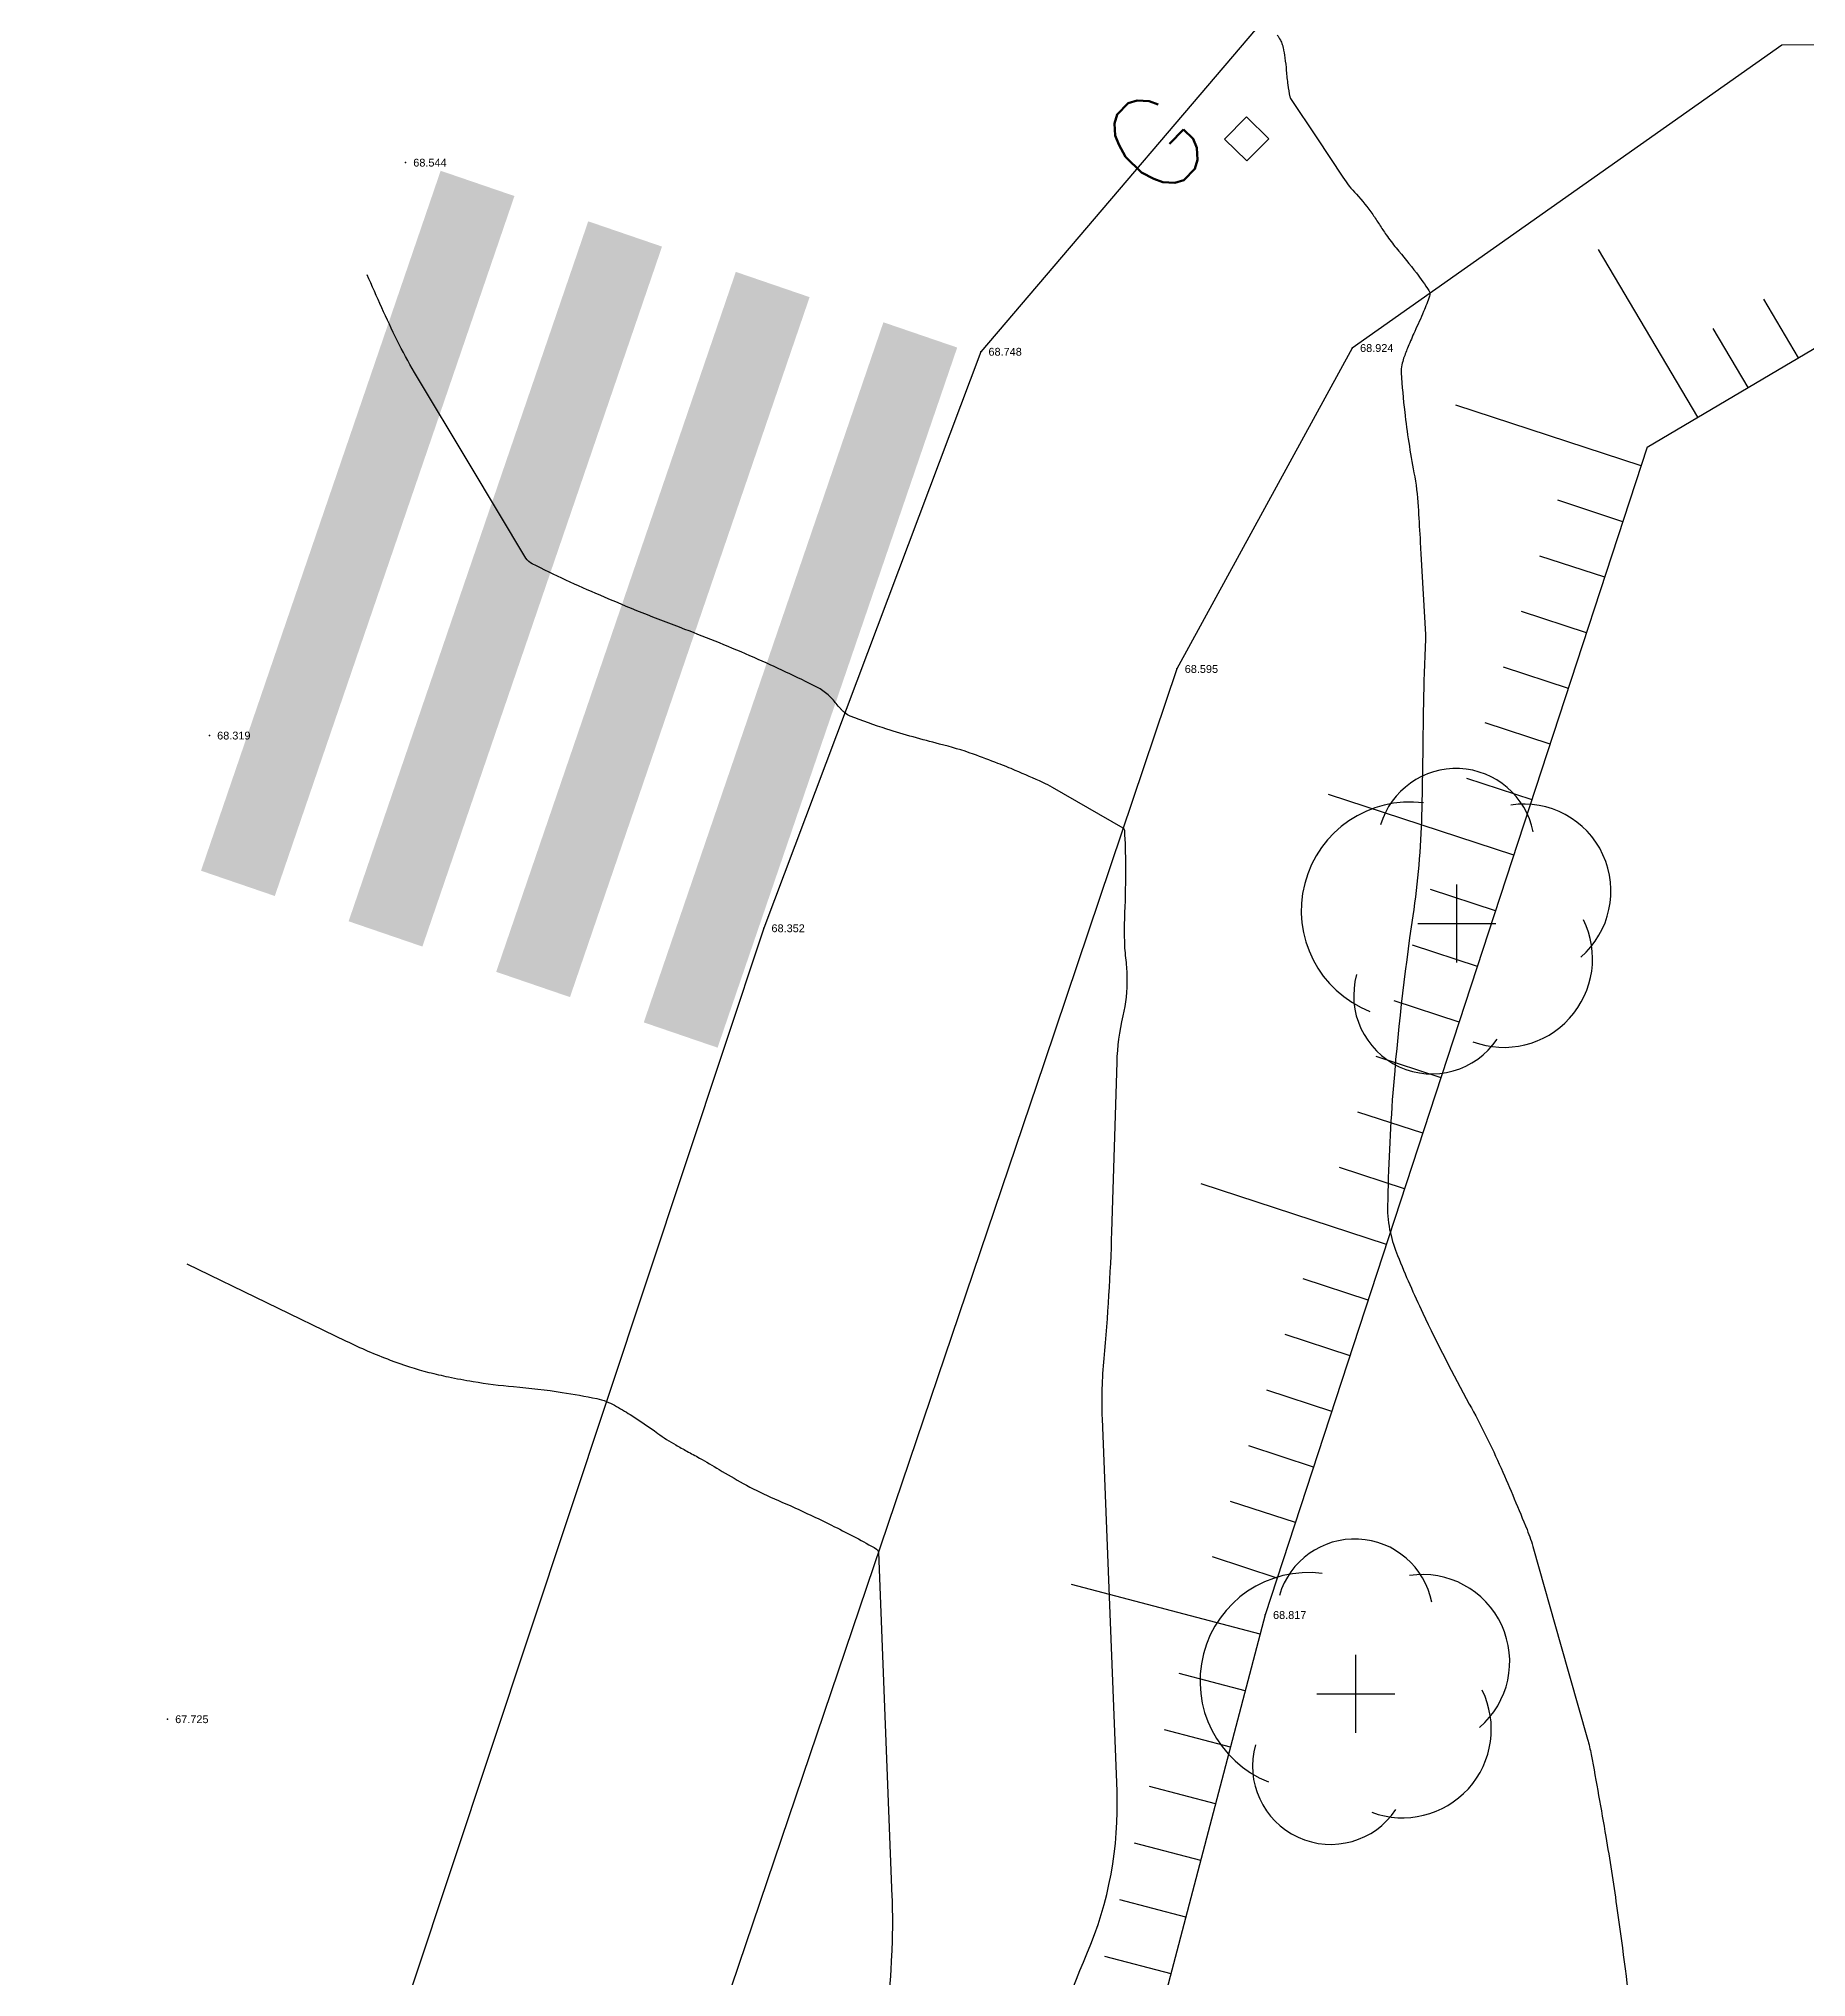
# Model space of a CAD drawing. Header units: millimetres. Extents: x -6.4 to 72.2, y -0.9 to 45.4.
# Drawn here: x 11.08 to 22.41, y 25 to 37.43 of the extents above; entities that cross this region are included whole.
import ezdxf

# ---------------------------------------------------------------- set-up
doc = ezdxf.new("R2010")
doc.units = ezdxf.units.MM
for name, color, linetype in [('1cotas_1', 83, 'Continuous'), ('1cv', 114, 'Continuous'), ('1puntos_1', 83, 'Continuous'), ('Acera', 141, 'Continuous'), ('Arbol', 82, 'Continuous'), ('Arq-Gas', 254, 'Continuous'), ('Arquetas', 254, 'Continuous'), ('Asfalto', 142, 'Continuous'), ('Lin-blancaSOM', 254, 'Continuous'), ('Talud', 253, 'Continuous'), ('Talud-cabeza', 222, 'Continuous'), ('Toponimia-arq-Gas', 141, 'Continuous')]:
    doc.layers.add(name, color=color, linetype=linetype)
doc.styles.add('ROMAND', font='romans.shx', dxfattribs={"height": 0.75})
doc.styles.get("Standard").update_dxf_attribs({"font": 'arial.ttf'})

# ---------------------------------------------------------------- blocks, each defined once
blk = doc.blocks.new('ARQ-GAS')
at = {"layer": 'Arq-Gas'}
blk.add_lwpolyline([(-0.1, -0.1), (0.1, -0.1), (0.1, 0.1), (-0.1, 0.1)], close=True, dxfattribs=at)
blk = doc.blocks.new('G')
at = {"layer": 'Arq-Gas'}
blk.add_blockref('ARQ-GAS', (0, 0), dxfattribs=at)
at = {"layer": 'Toponimia-arq-Gas', "style": 'ROMAND'}
blk.add_text('G', height=0.6, dxfattribs=at).set_placement((-0.703, 0.102))
blk = doc.blocks.new('Arbol')
at = {"layer": 'Arbol', "linetype": 'Continuous'}
for p, q in [((0, -0.25), (0, 0.25)), ((-0.25, 0), (0.25, 0))]:
    blk.add_line(p, q, dxfattribs=at)
at = {"layer": 'Arbol'}
for centre, radius, start, end in [((-0.006, 0.489), 0.504, 11.2611, 163.5272), ((-0.303, 0.083), 0.695, 82.6659, 248.4272), ((0.429, 0.207), 0.558, 310.841, 98.6131), ((0.301, -0.226), 0.568, 249.5555, 26.1047), ((-0.16, -0.462), 0.502, 164.3693, 326.1917)]:
    blk.add_arc(centre, radius, start, end, dxfattribs=at)

msp = doc.modelspace()

# ---------------------------------------------------------------- linework, layer by layer
at = {"layer": '1cv'}
for points in [[(19.02, 37.451, -0.022463), (19.04, 37.417, -0.03287), (19.052, 37.391, -0.039792), (19.058, 37.37, -0.013232), (19.069, 37.305, -0.014799), (19.078, 37.222, 0.013463), (19.088, 37.131, 0.014563), (19.101, 37.055, 0.097892), (19.105, 37.045), (19.273, 36.792), (19.441, 36.539, 0.041066), (19.527, 36.431, -0.033972), (19.632, 36.301, -0.014727), (19.675, 36.236, 0.014733), (19.718, 36.171, 0.020673), (19.783, 36.086, -0.010714), (19.912, 35.926, -0.01732), (19.992, 35.813, -0.130038), (19.998, 35.795, -0.100043), (19.996, 35.777, -0.01732), (19.958, 35.679, -0.008511), (19.901, 35.551, 0.011276), (19.859, 35.454, 0.014551), (19.83, 35.379, 0.027746), (19.819, 35.338, 0.069665), (19.815, 35.285, 0.014549), (19.837, 35.034, 0.018011), (19.896, 34.646, -0.032427), (19.923, 34.43, -0.000137), (19.935, 34.226, -0.000277), (19.94, 34.125), (19.955, 33.867), (19.97, 33.609, -0.026858), (19.97, 33.566, 0.005251), (19.961, 33.35, 0.004917), (19.954, 32.959, -0.003817), (19.945, 32.455, -0.030343), (19.889, 31.806, 0.017312), (19.761, 30.671, 0.014688), (19.727, 29.946, 0.062249), (19.745, 29.775, 0.038364), (19.791, 29.628, 0.014686), (19.953, 29.26, 0.01527), (20.251, 28.677, -0.021774), (20.455, 28.265, -0.00818), (20.621, 27.872, -0.026854), (20.663, 27.749), (20.836, 27.139), (21.009, 26.529, -0.022463), (21.032, 26.431, -0.004265), (21.126, 25.905, -0.00737), (21.195, 25.461, -0.004551), (21.29, 24.741, -0.032896)], [(17.282, 23.354, -0.062561), (17.8, 25.154, 0.111562), (17.993, 26.195), (17.946, 27.389), (17.899, 28.583, -0.03312), (17.91, 28.969, 0.015696), (17.96, 29.78), (17.977, 30.323), (17.993, 30.867, -0.049943), (18.032, 31.164, 0.061043), (18.059, 31.408, 0.026116), (18.051, 31.521, -0.023441), (18.042, 31.647, -0.015797), (18.044, 31.827, 0.009422), (18.049, 32.128, 0.017457), (18.042, 32.353, 0.250057), (18.033, 32.368), (17.806, 32.498), (17.58, 32.628, 0.022463), (17.518, 32.66, 0.007999), (17.341, 32.738, 0.008221), (17.23, 32.783, 0.005845), (17.072, 32.842, 0.024819), (16.856, 32.907, -0.015868), (16.517, 33.003, -0.014788), (16.283, 33.086, -0.091161), (16.248, 33.107, -0.01207), (16.232, 33.122, -0.014787), (16.22, 33.134, -0.01297), (16.193, 33.166, 0.014191), (16.169, 33.194, 0.013563), (16.161, 33.202, 0.005283), (16.141, 33.222, 0.072747), (16.072, 33.27, 0.013561), (15.667, 33.461, 0.01352), (15.222, 33.642, -0.011116), (14.679, 33.86, -0.015961), (14.245, 34.062, -0.141493), (14.204, 34.099), (13.847, 34.694), (13.49, 35.289, -0.022463), (13.379, 35.493, -0.011245), (13.186, 35.915)], [(12.031, 29.576), (12.541, 29.328), (13.051, 29.081, 0.022463), (13.334, 28.959, 0.026532), (13.582, 28.88, 0.012552), (13.707, 28.851, 0.010096), (13.865, 28.822, 0.019987), (14.125, 28.789, -0.016714), (14.437, 28.752, -0.013365), (14.658, 28.712, -0.046629), (14.72, 28.693, -0.028082), (14.771, 28.669, -0.013363), (14.873, 28.609, -0.019515), (15.049, 28.489, 0.030476), (15.164, 28.415, 0.004541), (15.236, 28.375, -0.004041), (15.317, 28.331, -0.006439), (15.443, 28.257, 0.005314), (15.597, 28.168, 0.026614), (15.772, 28.081, -0.011502), (16.183, 27.891, -0.017506), (16.452, 27.747, -0.256994), (16.464, 27.728), (16.507, 26.624), (16.55, 25.52, -0.022463), (16.548, 25.148, -0.011357), (16.494, 24.414, -0.011812)]]:
    msp.add_lwpolyline(points, format="xyb", dxfattribs=at)
at = {"layer": '1puntos_1'}
for p in [(13.432, 36.633, 5.07), (17.119, 35.421, 5.274), (19.501, 35.445, 5.45), (18.377, 33.388, 5.121), (12.175, 32.961, 4.845), (15.728, 31.726, 4.878), (18.943, 27.325, 5.343), (11.906, 26.657, 4.251)]:
    msp.add_point(p, dxfattribs=at)
at = {"layer": 'Acera', "flags": 128}
msp.add_lwpolyline([(54.08, 30.774), (41.977, 33.555), (34.219, 35.399), (30.62, 36.246), (25.782, 37.403), (22.254, 37.386), (19.501, 35.445), (18.377, 33.388), (17.526, 30.864), (14.564, 22.119), (13.549, 19.131), (11.383, 13.694), (9.463, 9.457), (5.02, -0.166)], dxfattribs=at)
at = {"layer": 'Asfalto', "flags": 128}
msp.add_lwpolyline([(31.199, 38.169), (29.371, 38.597), (25.407, 39.548), (21.873, 39.327), (19.251, 37.922), (17.119, 35.421), (15.728, 31.726), (12.727, 22.696), (11.808, 20.042), (9.963, 15.251), (9.628, 14.503), (7.817, 10.373), (3.258, 0.602)], dxfattribs=at)
at = {"layer": 'Lin-blancaSOM', "const_width": 0.5}
for points in [[(13.894, 36.5), (12.358, 32.014)], [(14.84, 36.176), (13.304, 31.69)], [(15.786, 35.852), (14.25, 31.366)], [(16.732, 35.529), (15.196, 31.042)]]:
    msp.add_lwpolyline(points, dxfattribs=at)
at = {"layer": 'Talud'}
for p, q in [((21.715, 35.001, -63.474), (21.079, 36.077, -63.474)), ((22.361, 35.382, -63.474), (22.138, 35.759, -63.474)), ((22.038, 35.191, -63.474), (21.815, 35.569, -63.474)), ((21.352, 34.689, -63.474), (20.164, 35.078, -63.474)), ((21.236, 34.332, -63.474), (20.819, 34.469, -63.474)), ((21.119, 33.976, -63.474), (20.703, 34.112, -63.474)), ((21.003, 33.62, -63.474), (20.586, 33.756, -63.474)), ((20.886, 33.263, -63.474), (20.47, 33.399, -63.474)), ((20.769, 32.907, -63.474), (20.353, 33.043, -63.474)), ((20.653, 32.55, -63.474), (20.236, 32.687, -63.474)), ((20.536, 32.194, -63.474), (19.348, 32.583, -63.474)), ((20.419, 31.838, -63.474), (20.003, 31.974, -63.474)), ((20.303, 31.481, -63.474), (19.887, 31.617, -63.474)), ((20.186, 31.125, -63.474), (19.77, 31.261, -63.474)), ((20.07, 30.768, -63.474), (19.653, 30.905, -63.474)), ((19.953, 30.412, -63.474), (19.537, 30.548, -63.474)), ((19.836, 30.056, -63.474), (19.42, 30.192, -63.474)), ((19.72, 29.699, -63.474), (18.532, 30.088, -63.474)), ((19.603, 29.343, -63.474), (19.187, 29.479, -63.474)), ((19.487, 28.986, -63.474), (19.07, 29.122, -63.474)), ((19.37, 28.63, -63.474), (18.954, 28.766, -63.474)), ((19.253, 28.273, -63.474), (18.837, 28.41, -63.474)), ((19.137, 27.917, -63.474), (18.72, 28.053, -63.474)), ((19.02, 27.561, -63.474), (18.604, 27.697, -63.474)), ((18.911, 27.202, -63.474), (17.702, 27.52, -63.474)), ((18.815, 26.839, -63.474), (18.392, 26.951, -63.474)), ((18.72, 26.477, -63.474), (18.297, 26.588, -63.474)), ((18.625, 26.114, -63.474), (18.201, 26.225, -63.474)), ((18.53, 25.751, -63.474), (18.106, 25.863, -63.474)), ((18.434, 25.389, -63.474), (18.011, 25.5, -63.474)), ((18.339, 25.026, -63.474), (17.915, 25.137, -63.474))]:
    msp.add_line(p, q, dxfattribs=at)
at = {"layer": 'Talud-cabeza', "flags": 128}
for points in [[(21.392, 34.81), (25.782, 37.403)], [(21.392, 34.81), (18.943, 27.325), (16.381, 17.574), (14.264, 10.157), (11.273, 0.529)]]:
    msp.add_lwpolyline(points, dxfattribs=at)

# ---------------------------------------------------------------- block references
at = {"layer": 'Arbol'}
for p in [(20.172, 31.757, 7.208), (19.523, 26.819, 7.019)]:
    msp.add_blockref('Arbol', p, dxfattribs=at)
at = {"layer": 'Arquetas', "rotation": 45.48415617985529}
msp.add_blockref('G', (18.824, 36.785, 5.478), dxfattribs=at)

# ---------------------------------------------------------------- texts
at = {"layer": '1cotas_1'}
for s, p in [('68.544', (13.482, 36.608, 8.099)), ('68.748', (17.169, 35.396, 8.099)), ('68.924', (19.551, 35.42, 8.099)), ('68.595', (18.427, 33.363, 8.099)), ('68.319', (12.225, 32.936, 8.099)), ('68.352', (15.778, 31.701, 8.099)), ('68.817', (18.993, 27.3, 8.099)), ('67.725', (11.956, 26.632, 8.099))]:
    msp.add_text(s, height=0.05, dxfattribs=at).set_placement(p)

doc.saveas('drawing.dxf')
